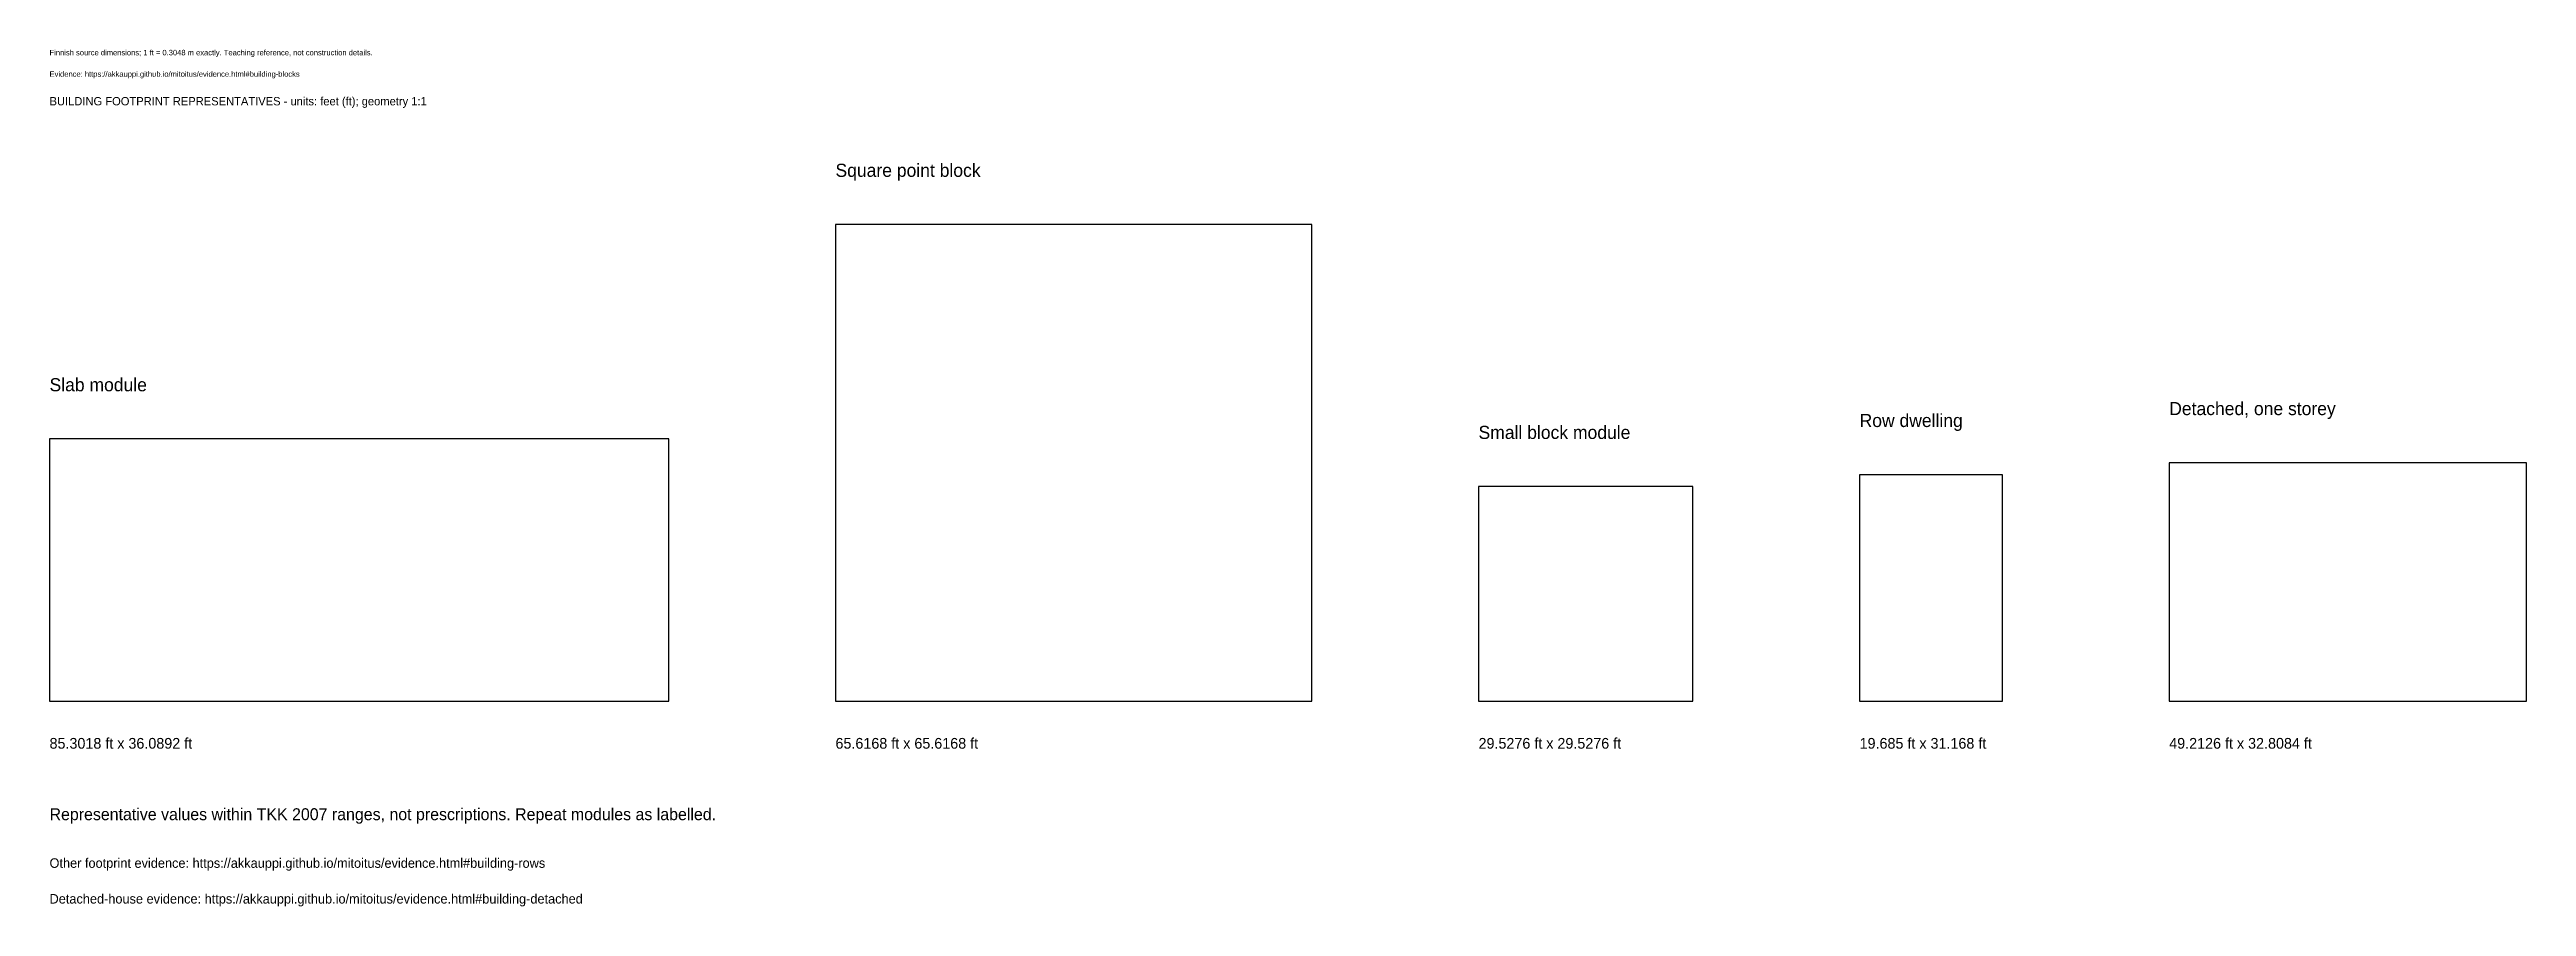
# Model space of a CAD drawing. Header units: feet. Extents: x 0 to 341, y -28 to 90.
import ezdxf

# ---------------------------------------------------------------- set-up
doc = ezdxf.new("R2010")
doc.units = ezdxf.units.FT
doc.header["$MEASUREMENT"] = 0
doc.layers.add('ANNOTATION', color=7, linetype='Continuous')
doc.layers.add('REFERENCE', color=7, linetype='Continuous')

msp = doc.modelspace()

# ---------------------------------------------------------------- linework, layer by layer
at = {"layer": 'REFERENCE'}
for p, q in [((173.8845, 65.6168), (108.2677, 65.6168)), ((108.2677, 65.6168), (108.2677, 0)), ((173.8845, 0), (173.8845, 65.6168)), ((85.3018, 36.0892), (0, 36.0892)), ((0, 36.0892), (0, 0)), ((85.3018, 0), (85.3018, 36.0892)), ((269.0289, 31.168), (249.3438, 31.168)), ((249.3438, 31.168), (249.3438, 0)), ((269.0289, 0), (269.0289, 31.168)), ((341.2073, 32.8084), (291.9948, 32.8084)), ((291.9948, 32.8084), (291.9948, 0)), ((341.2073, 0), (341.2073, 32.8084)), ((226.378, 29.5276), (196.8504, 29.5276)), ((196.8504, 29.5276), (196.8504, 0)), ((226.378, 0), (226.378, 29.5276)), ((0, 0), (85.3018, 0)), ((108.2677, 0), (173.8845, 0)), ((196.8504, 0), (226.378, 0)), ((249.3438, 0), (269.0289, 0)), ((291.9948, 0), (341.2073, 0))]:
    msp.add_line(p, q, dxfattribs=at)

# ---------------------------------------------------------------- texts
at = {"layer": 'ANNOTATION'}
for s, height, p in [('Finnish source dimensions; 1 ft = 0.3048 m exactly. Teaching reference, not construction details.', 0.7546, (0, 88.9108)), ('Evidence: https://akkauppi.github.io/mitoitus/evidence.html#building-blocks', 0.7546, (0, 85.958)), ('BUILDING FOOTPRINT REPRESENTATIVES - units: feet (ft); geometry 1:1', 1.1483, (0, 82.021)), ('Square point block', 1.8045, (108.2677, 72.1785)), ('Slab module', 1.8045, (0, 42.6509)), ('Detached, one storey', 1.8045, (291.9948, 39.3701)), ('Small block module', 1.8045, (196.8504, 36.0892)), ('Row dwelling', 1.8045, (249.3438, 37.7297)), ('85.3018 ft x 36.0892 ft', 1.4764, (0, -6.5617)), ('65.6168 ft x 65.6168 ft', 1.4764, (108.2677, -6.5617)), ('29.5276 ft x 29.5276 ft', 1.4764, (196.8504, -6.5617)), ('19.685 ft x 31.168 ft', 1.4764, (249.3438, -6.5617)), ('49.2126 ft x 32.8084 ft', 1.4764, (291.9948, -6.5617)), ('Representative values within TKK 2007 ranges, not prescriptions. Repeat modules as labelled.', 1.6404, (0, -16.4042)), ('Other footprint evidence: https://akkauppi.github.io/mitoitus/evidence.html#building-rows', 1.3123, (0, -22.9659)), ('Detached-house evidence: https://akkauppi.github.io/mitoitus/evidence.html#building-detached', 1.3123, (0, -27.8871))]:
    msp.add_text(s, height=height, dxfattribs=at).set_placement(p)

doc.saveas('drawing.dxf')
